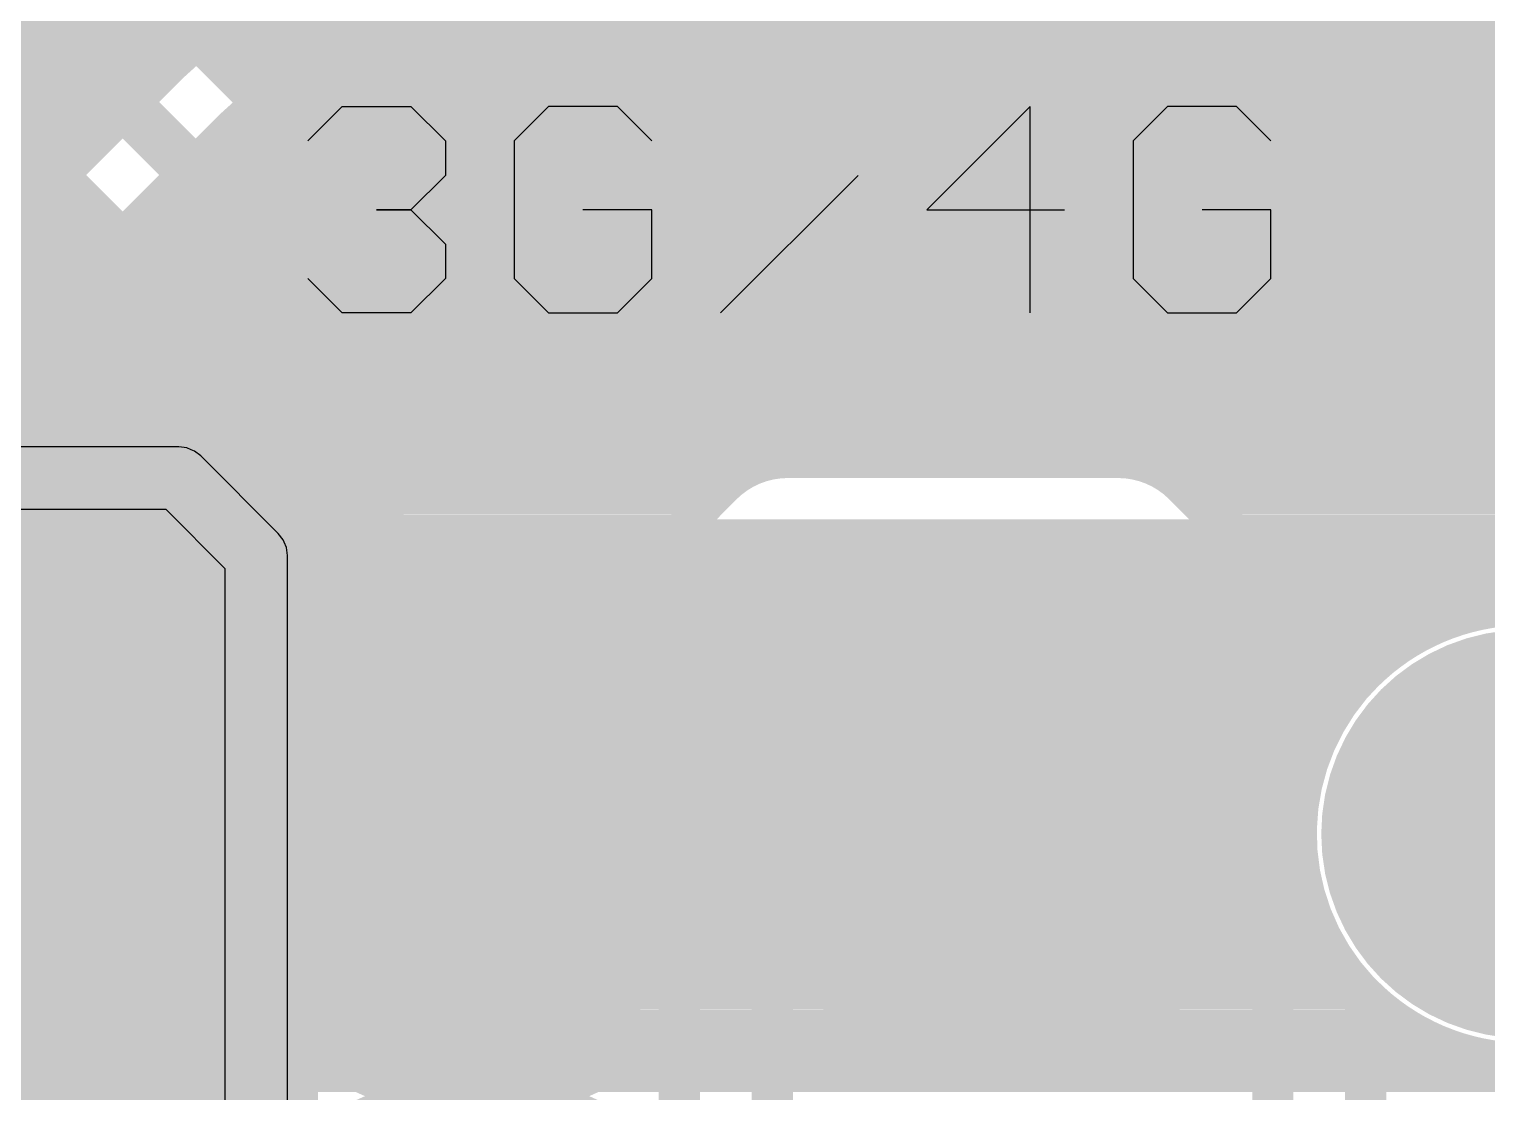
# Model space of a CAD drawing. Header units: millimetres. Extents: x 0.11 to 5.67, y 0.55 to 4.24.
# Drawn here: x 4.3573 to 4.6353, y 2.2707 to 2.4734 of the extents above; entities that cross this region are included whole.
import ezdxf

# ---------------------------------------------------------------- set-up
doc = ezdxf.new("R2010")
doc.units = ezdxf.units.MM
doc.header["$MEASUREMENT"] = 0
for name, color, linetype in [('BottomLayer', 5, 'Continuous'), ('BottomSolder', 6, 'Continuous'), ('InternalPlane1', 76, 'Continuous'), ('InternalPlane2', 16, 'Continuous'), ('MultiLayer', 9, 'Continuous'), ('PadHoleLayer', 156, 'Continuous'), ('TopLayer', 1, 'Continuous'), ('TopOverlay', 2, 'Continuous'), ('TopSolder', 216, 'Continuous')]:
    doc.layers.add(name, color=color, linetype=linetype)

# ---------------------------------------------------------------- blocks, each defined once
blk = doc.blocks.new('PBD16_44')
at = {"layer": 'BottomLayer', "const_width": 0.03}
for points in [[(0.485, 0, 1), (0.515, 0, 1)], [(0.585, 0, 1), (0.615, 0, 1)], [(0.685, 0, 1), (0.715, 0, 1)]]:
    blk.add_lwpolyline(points, format="xyb", close=True, dxfattribs=at)
at = {"layer": 'BottomSolder', "const_width": 0.03197}
for points in [[(0.48402, 0, 1), (0.51598, 0, 1)], [(0.58402, 0, 1), (0.61598, 0, 1)], [(0.68402, 0, 1), (0.71598, 0, 1)]]:
    blk.add_lwpolyline(points, format="xyb", close=True, dxfattribs=at)
at = {"layer": 'InternalPlane1', "const_width": 0.01181}
for points in [[(0.72203, 0.05676, -0.240079), (0.67797, 0.05676)], [(0.67797, 0.04324, -0.240079), (0.72203, 0.04324)], [(0.65676, -0.02203, -0.240079), (0.65676, 0.02203)], [(0.74324, 0.02203, -0.240079), (0.74324, -0.02203)], [(0.72203, -0.04324, -0.240079), (0.67797, -0.04324)]]:
    blk.add_lwpolyline(points, format="xyb", dxfattribs=at)
at = {"layer": 'InternalPlane1'}
for points, const_width in [([(0.67502, 0.04324, 1), (0.68092, 0.04324, 1)], 0.00591), ([(0.71908, 0.04324, 1), (0.72498, 0.04324, 1)], 0.00591), ([(0.4805, 0, 1), (0.5195, 0, 1)], 0.039), ([(0.5805, 0, 1), (0.6195, 0, 1)], 0.039), ([(0.65381, 0.02203, 1), (0.65971, 0.02203, 1)], 0.00591), ([(0.74029, 0.02203, 1), (0.74619, 0.02203, 1)], 0.00591), ([(0.65381, -0.02203, 1), (0.65971, -0.02203, 1)], 0.00591), ([(0.74029, -0.02203, 1), (0.74619, -0.02203, 1)], 0.00591), ([(0.67502, -0.04324, 1), (0.68092, -0.04324, 1)], 0.00591), ([(0.71908, -0.04324, 1), (0.72498, -0.04324, 1)], 0.00591)]:
    blk.add_lwpolyline(points, format="xyb", close=True, dxfattribs=dict(at, const_width=const_width))
at = {"layer": 'InternalPlane2', "const_width": 0.039}
for points in [[(0.4805, 0, 1), (0.5195, 0, 1)], [(0.5805, 0, 1), (0.6195, 0, 1)], [(0.6805, 0, 1), (0.7195, 0, 1)]]:
    blk.add_lwpolyline(points, format="xyb", close=True, dxfattribs=at)
at = {"layer": 'MultiLayer', "const_width": 0.03}
for points in [[(0.485, 0, 1), (0.515, 0, 1)], [(0.585, 0, 1), (0.615, 0, 1)], [(0.685, 0, 1), (0.715, 0, 1)]]:
    blk.add_lwpolyline(points, format="xyb", close=True, dxfattribs=at)
at = {"layer": 'PadHoleLayer', "const_width": 0.019}
for points in [[(0.4905, 0, 1), (0.5095, 0, 1)], [(0.5905, 0, 1), (0.6095, 0, 1)], [(0.6905, 0, 1), (0.7095, 0, 1)]]:
    blk.add_lwpolyline(points, format="xyb", close=True, dxfattribs=at)
at = {"layer": 'TopLayer', "const_width": 0.03}
for points in [[(0.485, 0, 1), (0.515, 0, 1)], [(0.585, 0, 1), (0.615, 0, 1)], [(0.685, 0, 1), (0.715, 0, 1)]]:
    blk.add_lwpolyline(points, format="xyb", close=True, dxfattribs=at)
at = {"layer": 'TopOverlay', "const_width": 0.01}
for points in [[(0.775, 0.175), (0.775, -0.075)], [(0.775, -0.075), (-0.085, -0.075)]]:
    blk.add_lwpolyline(points, dxfattribs=at)
at = {"layer": 'TopOverlay', "const_width": 0.005}
blk.add_lwpolyline([(0.7725, -0.075, 1), (0.7775, -0.075, 1)], format="xyb", close=True, dxfattribs=at)
blk.add_lwpolyline([(0.7725, -0.075, 1), (0.7775, -0.075, 1)], format="xyb", close=True, dxfattribs=at)
at = {"layer": 'TopSolder', "const_width": 0.03197}
for points in [[(0.48402, 0, 1), (0.51598, 0, 1)], [(0.58402, 0, 1), (0.61598, 0, 1)], [(0.68402, 0, 1), (0.71598, 0, 1)]]:
    blk.add_lwpolyline(points, format="xyb", close=True, dxfattribs=at)

msp = doc.modelspace()

# ---------------------------------------------------------------- linework, layer by layer
at = {"layer": 'BottomLayer', "const_width": 0.00787}
for points in [[(4.38362, 2.46666, -0.199304), (4.42126, 2.48228)], [(4.38368, 2.46672, -0.198912), (4.42126, 2.48228)], [(4.65803, 2.27887, -3.194713), (4.6865, 2.31988)], [(4.42508, 2.35779, -0.548299), (4.48453, 2.31988)], [(4.48453, 2.31988, -0.733268), (4.40846, 2.2959)]]:
    msp.add_lwpolyline(points, format="xyb", dxfattribs=at)
at = {"layer": 'BottomLayer'}
for points, const_width in [([(3.90014, 2.47145), (4.3891, 2.47145)], 0.00787), ([(4.31779, 2.40083), (4.38362, 2.46666)], 0.00787), ([(3.90716, 2.46358), (4.38054, 2.46358)], 0.00787), ([(4.35532, 2.36319), (4.42126, 2.42913)], 0.07874), ([(4.42126, 2.42913), (4.73622, 2.42913)], 0.07874), ([(3.91158, 2.4557), (4.37266, 2.4557)], 0.00787), ([(3.91418, 2.44783), (4.36479, 2.44783)], 0.00787), ([(3.91529, 2.43995), (4.35692, 2.43995)], 0.00787), ([(4.35532, 2.19193), (4.35532, 2.36319)], 0.07874), ([(4.42508, 2.35779), (4.44328, 2.37598)], 0.00787), ([(4.44328, 2.37598), (4.69016, 2.37598)], 0.00787), ([(4.43638, 2.36909), (4.69016, 2.36909)], 0.00787), ([(4.44272, 2.31988), (4.44272, 2.35776)], 0.01969), ([(4.4285, 2.36121), (4.43641, 2.36121)], 0.00787), ([(4.44903, 2.36121), (4.52828, 2.36121)], 0.00787), ([(4.55715, 2.36121), (4.62828, 2.36121)], 0.00787), ([(4.46779, 2.35334), (4.51448, 2.35334)], 0.00787), ([(4.57095, 2.35334), (4.61448, 2.35334)], 0.00787), ([(4.47579, 2.34547), (4.50719, 2.34547)], 0.00787), ([(4.57824, 2.34547), (4.60719, 2.34547)], 0.00787), ([(4.48059, 2.33759), (4.50268, 2.33759)], 0.00787), ([(4.58275, 2.33759), (4.60268, 2.33759)], 0.00787), ([(4.48335, 2.32972), (4.50006, 2.32972)], 0.00787), ([(4.58538, 2.32972), (4.60006, 2.32972)], 0.00787), ([(4.44272, 2.31988), (4.48059, 2.31988)], 0.01969), ([(4.44272, 2.28201), (4.44272, 2.31988)], 0.01969), ([(4.48448, 2.32184), (4.49898, 2.32184)], 0.00787), ([(4.58645, 2.32184), (4.59898, 2.32184)], 0.00787), ([(4.48411, 2.31397), (4.49934, 2.31397)], 0.00787), ([(4.5861, 2.31397), (4.59934, 2.31397)], 0.00787), ([(4.48219, 2.3061), (4.50116, 2.3061)], 0.00787), ([(4.58427, 2.3061), (4.60116, 2.3061)], 0.00787), ([(4.47848, 2.29822), (4.50467, 2.29822)], 0.00787), ([(4.58076, 2.29822), (4.60467, 2.29822)], 0.00787), ([(4.40846, 2.24386), (4.40846, 2.2959)], 0.00787), ([(4.40846, 2.29035), (4.41312, 2.29035)], 0.00787), ([(4.47231, 2.29035), (4.5104, 2.29035)], 0.00787), ([(4.57503, 2.29035), (4.6104, 2.29035)], 0.00787), ([(4.40846, 2.28247), (4.42404, 2.28247)], 0.00787), ([(4.46139, 2.28247), (4.51997, 2.28247)], 0.00787), ([(4.56546, 2.28247), (4.61997, 2.28247)], 0.00787), ([(4.40846, 2.2746), (4.6623, 2.2746)], 0.00787)]:
    msp.add_lwpolyline(points, dxfattribs=dict(at, const_width=const_width))
for points, const_width in [([(4.38713, 2.47145, 1), (4.39107, 2.47145, 1)], 0.00394), ([(4.38165, 2.46666, 1), (4.38559, 2.46666, 1)], 0.00394), ([(4.38165, 2.46666, 1), (4.38559, 2.46666, 1)], 0.00394), ([(4.38171, 2.46672, 1), (4.38565, 2.46672, 1)], 0.00394), ([(4.37857, 2.46358, 1), (4.38251, 2.46358, 1)], 0.00394), ([(4.40157, 2.42913, 1), (4.44094, 2.42913, 1)], 0.03937), ([(4.40157, 2.42913, 1), (4.44094, 2.42913, 1)], 0.03937), ([(4.37069, 2.4557, 1), (4.37463, 2.4557, 1)], 0.00394), ([(4.36282, 2.44783, 1), (4.36676, 2.44783, 1)], 0.00394), ([(4.35495, 2.43995, 1), (4.35888, 2.43995, 1)], 0.00394), ([(4.33563, 2.36319, 1), (4.375, 2.36319, 1)], 0.03937), ([(4.33563, 2.36319, 1), (4.375, 2.36319, 1)], 0.03937), ([(4.44131, 2.37598, 1), (4.44524, 2.37598, 1)], 0.00394), ([(4.44131, 2.37598, 1), (4.44524, 2.37598, 1)], 0.00394), ([(4.43441, 2.36909, 1), (4.43835, 2.36909, 1)], 0.00394), ([(4.4378, 2.35776, 1), (4.44764, 2.35776, 1)], 0.00984), ([(4.5865, 2.31988, 1), (4.49894, 2.31988, 1)], 0.00787), ([(4.42654, 2.36121, 1), (4.43047, 2.36121, 1)], 0.00394), ([(4.43444, 2.36121, 1), (4.43838, 2.36121, 1)], 0.00394), ([(4.44706, 2.36121, 1), (4.45099, 2.36121, 1)], 0.00394), ([(4.52632, 2.36121, 1), (4.53025, 2.36121, 1)], 0.00394), ([(4.55518, 2.36121, 1), (4.55912, 2.36121, 1)], 0.00394), ([(4.62632, 2.36121, 1), (4.63025, 2.36121, 1)], 0.00394), ([(4.42312, 2.35779, 1), (4.42705, 2.35779, 1)], 0.00394), ([(4.42312, 2.35779, 1), (4.42705, 2.35779, 1)], 0.00394), ([(4.46582, 2.35334, 1), (4.46976, 2.35334, 1)], 0.00394), ([(4.51251, 2.35334, 1), (4.51645, 2.35334, 1)], 0.00394), ([(4.56898, 2.35334, 1), (4.57292, 2.35334, 1)], 0.00394), ([(4.61251, 2.35334, 1), (4.61645, 2.35334, 1)], 0.00394), ([(4.47382, 2.34547, 1), (4.47775, 2.34547, 1)], 0.00394), ([(4.50522, 2.34547, 1), (4.50916, 2.34547, 1)], 0.00394), ([(4.57627, 2.34547, 1), (4.58021, 2.34547, 1)], 0.00394), ([(4.60522, 2.34547, 1), (4.60916, 2.34547, 1)], 0.00394), ([(4.47862, 2.33759, 1), (4.48256, 2.33759, 1)], 0.00394), ([(4.50071, 2.33759, 1), (4.50465, 2.33759, 1)], 0.00394), ([(4.58079, 2.33759, 1), (4.58472, 2.33759, 1)], 0.00394), ([(4.60071, 2.33759, 1), (4.60465, 2.33759, 1)], 0.00394), ([(4.48139, 2.32972, 1), (4.48532, 2.32972, 1)], 0.00394), ([(4.49809, 2.32972, 1), (4.50202, 2.32972, 1)], 0.00394), ([(4.58341, 2.32972, 1), (4.58735, 2.32972, 1)], 0.00394), ([(4.59809, 2.32972, 1), (4.60202, 2.32972, 1)], 0.00394), ([(4.4378, 2.31988, 1), (4.44764, 2.31988, 1)], 0.00984), ([(4.4378, 2.31988, 1), (4.44764, 2.31988, 1)], 0.00984), ([(4.4378, 2.31988, 1), (4.44764, 2.31988, 1)], 0.00984), ([(4.47567, 2.31988, 1), (4.48551, 2.31988, 1)], 0.00984), ([(4.48251, 2.32184, 1), (4.48645, 2.32184, 1)], 0.00394), ([(4.49701, 2.32184, 1), (4.50095, 2.32184, 1)], 0.00394), ([(4.58448, 2.32184, 1), (4.58842, 2.32184, 1)], 0.00394), ([(4.59701, 2.32184, 1), (4.60095, 2.32184, 1)], 0.00394), ([(4.48256, 2.31988, 1), (4.4865, 2.31988, 1)], 0.00394), ([(4.48256, 2.31988, 1), (4.4865, 2.31988, 1)], 0.00394), ([(4.49697, 2.31988, 1), (4.50091, 2.31988, 1)], 0.00394), ([(4.58453, 2.31988, 1), (4.58846, 2.31988, 1)], 0.00394), ([(4.48214, 2.31397, 1), (4.48608, 2.31397, 1)], 0.00394), ([(4.49737, 2.31397, 1), (4.50131, 2.31397, 1)], 0.00394), ([(4.58413, 2.31397, 1), (4.58806, 2.31397, 1)], 0.00394), ([(4.59737, 2.31397, 1), (4.60131, 2.31397, 1)], 0.00394), ([(4.48022, 2.3061, 1), (4.48416, 2.3061, 1)], 0.00394), ([(4.4992, 2.3061, 1), (4.50313, 2.3061, 1)], 0.00394), ([(4.5823, 2.3061, 1), (4.58624, 2.3061, 1)], 0.00394), ([(4.5992, 2.3061, 1), (4.60313, 2.3061, 1)], 0.00394), ([(4.47651, 2.29822, 1), (4.48045, 2.29822, 1)], 0.00394), ([(4.5027, 2.29822, 1), (4.50664, 2.29822, 1)], 0.00394), ([(4.57879, 2.29822, 1), (4.58273, 2.29822, 1)], 0.00394), ([(4.6027, 2.29822, 1), (4.60664, 2.29822, 1)], 0.00394), ([(4.4065, 2.2959, 1), (4.41043, 2.2959, 1)], 0.00394), ([(4.4065, 2.2959, 1), (4.41043, 2.2959, 1)], 0.00394), ([(4.4065, 2.29035, 1), (4.41043, 2.29035, 1)], 0.00394), ([(4.41115, 2.29035, 1), (4.41509, 2.29035, 1)], 0.00394), ([(4.47034, 2.29035, 1), (4.47428, 2.29035, 1)], 0.00394), ([(4.50843, 2.29035, 1), (4.51237, 2.29035, 1)], 0.00394), ([(4.57307, 2.29035, 1), (4.577, 2.29035, 1)], 0.00394), ([(4.60843, 2.29035, 1), (4.61237, 2.29035, 1)], 0.00394), ([(4.4378, 2.28201, 1), (4.44764, 2.28201, 1)], 0.00984), ([(4.4065, 2.28247, 1), (4.41043, 2.28247, 1)], 0.00394), ([(4.42207, 2.28247, 1), (4.42601, 2.28247, 1)], 0.00394), ([(4.45942, 2.28247, 1), (4.46336, 2.28247, 1)], 0.00394), ([(4.518, 2.28247, 1), (4.52194, 2.28247, 1)], 0.00394), ([(4.56349, 2.28247, 1), (4.56743, 2.28247, 1)], 0.00394), ([(4.618, 2.28247, 1), (4.62194, 2.28247, 1)], 0.00394), ([(4.4065, 2.2746, 1), (4.41043, 2.2746, 1)], 0.00394)]:
    msp.add_lwpolyline(points, format="xyb", close=True, dxfattribs=dict(at, const_width=const_width))
at = {"layer": 'InternalPlane2'}
for p, q in [((4.38583, 2.39375), (4.22589, 2.39375)), ((4.38737, 2.39355), (4.38583, 2.39375)), ((4.38821, 2.3932), (4.38737, 2.39355)), ((4.38881, 2.39295), (4.38821, 2.3932)), ((4.39004, 2.39201), (4.38881, 2.39295)), ((4.4048, 2.37724), (4.39004, 2.39201)), ((4.22343, 2.38184), (4.38336, 2.38184)), ((4.38336, 2.38184), (4.39463, 2.37056)), ((4.40575, 2.37601), (4.4048, 2.37724)), ((4.40592, 2.37559), (4.40575, 2.37601)), ((4.40634, 2.37457), (4.40592, 2.37559)), ((4.40655, 2.37303), (4.40634, 2.37457)), ((4.40655, 2.19783), (4.40655, 2.37303)), ((4.39463, 2.37056), (4.39463, 2.19783))]:
    msp.add_line(p, q, dxfattribs=at)
at = {"layer": 'InternalPlane2', "const_width": 0.01181}
for points in [[(4.22343, 2.3878), (4.38583, 2.3878)], [(4.38583, 2.3878), (4.40059, 2.37303)], [(4.40059, 2.19783), (4.40059, 2.37303)]]:
    msp.add_lwpolyline(points, dxfattribs=at)
at = {"layer": 'InternalPlane2', "const_width": 0.00591}
for points in [[(4.38287, 2.3878, 1), (4.38878, 2.3878, 1)], [(4.38287, 2.3878, 1), (4.38878, 2.3878, 1)], [(4.39764, 2.37303, 1), (4.40354, 2.37303, 1)], [(4.39764, 2.37303, 1), (4.40354, 2.37303, 1)]]:
    msp.add_lwpolyline(points, format="xyb", close=True, dxfattribs=at)
at = {"layer": 'TopLayer'}
for points, const_width in [([(4.21303, 2.64807), (4.4044, 2.45669)], 0.00787), ([(4.1998, 2.63484), (4.39665, 2.43799)], 0.00984), ([(4.19206, 2.61614), (4.38343, 2.42477)], 0.00787), ([(4.38964, 2.47145), (5.10248, 2.47145)], 0.00787), ([(4.39752, 2.46358), (5.09461, 2.46358)], 0.00787), ([(4.4044, 2.45669), (5.08773, 2.45669)], 0.00787), ([(4.26981, 2.44783), (4.36037, 2.44783)], 0.00787), ([(4.27165, 2.43995), (4.36824, 2.43995)], 0.00787), ([(4.39665, 2.43799), (5.09547, 2.43799)], 0.00984), ([(4.27165, 2.43208), (4.37612, 2.43208)], 0.00787), ([(4.27165, 2.42421), (4.38402, 2.42421)], 0.00787), ([(4.39665, 2.41929), (5.09547, 2.41929)], 0.00787), ([(4.27165, 2.41633), (5.34366, 2.41633)], 0.00787), ([(4.31693, 2.40846), (5.40945, 2.40846)], 0.00787), ([(4.31693, 2.40058), (5.40945, 2.40058)], 0.00787), ([(4.31693, 2.39271), (5.40945, 2.39271)], 0.00787), ([(4.50197, 2.39173), (4.56496, 2.39173)], 0.00787), ([(4.31693, 2.38484), (4.48773, 2.38484)], 0.00787), ([(4.48649, 2.38359), (4.48944, 2.38654)], 0.00787), ([(4.57749, 2.38654), (4.60702, 2.35702)], 0.00787), ([(4.5792, 2.38484), (5.0025, 2.38484)], 0.00787), ([(4.31693, 2.37696), (4.48231, 2.37696)], 0.00787), ([(4.58707, 2.37696), (4.99462, 2.37696)], 0.00787), ([(4.49902, 2.37106), (4.50197, 2.37402)], 0.00787), ([(4.50197, 2.37402), (4.56496, 2.37402)], 0.00787), ([(4.56496, 2.37402), (4.59449, 2.34449)], 0.00787), ([(4.4813, 2.33599), (4.4813, 2.37106)], 0.00787), ([(4.49902, 2.12303), (4.49902, 2.37106)], 0.00787), ([(4.33707, 2.36909), (4.4813, 2.36909)], 0.00787), ([(4.49902, 2.36909), (4.56989, 2.36909)], 0.00787), ([(4.59494, 2.36909), (4.98675, 2.36909)], 0.00787), ([(4.44272, 2.31988), (4.44272, 2.35776)], 0.01969), ([(4.54272, 2.31988), (4.54272, 2.35776)], 0.01969), ([(4.34474, 2.36121), (4.43641, 2.36121)], 0.00787), ([(4.44903, 2.36121), (4.4813, 2.36121)], 0.00787), ([(4.49902, 2.36121), (4.53641, 2.36121)], 0.00787), ([(4.54903, 2.36121), (4.57776, 2.36121)], 0.00787), ([(4.60282, 2.36121), (4.62828, 2.36121)], 0.00787), ([(4.34818, 2.35334), (4.41764, 2.35334)], 0.00787), ([(4.46779, 2.35334), (4.4813, 2.35334)], 0.00787), ([(4.49902, 2.35334), (4.51764, 2.35334)], 0.00787), ([(4.56779, 2.35334), (4.58564, 2.35334)], 0.00787), ([(4.60983, 2.35334), (4.61448, 2.35334)], 0.00787), ([(4.34843, 2.34547), (4.40965, 2.34547)], 0.00787), ([(4.47579, 2.34547), (4.4813, 2.34547)], 0.00787), ([(4.49902, 2.34547), (4.50965, 2.34547)], 0.00787), ([(4.57579, 2.34547), (4.59351, 2.34547)], 0.00787), ([(4.59449, 2.19783), (4.59449, 2.34449)], 0.00787), ([(4.34843, 2.33759), (4.40484, 2.33759)], 0.00787), ([(4.49902, 2.33759), (4.50484, 2.33759)], 0.00787), ([(4.58059, 2.33759), (4.59449, 2.33759)], 0.00787), ([(4.34843, 2.32972), (4.40208, 2.32972)], 0.00787), ([(4.49902, 2.32972), (4.50208, 2.32972)], 0.00787), ([(4.58335, 2.32972), (4.59449, 2.32972)], 0.00787), ([(4.40484, 2.31988), (4.44272, 2.31988)], 0.01969), ([(4.44272, 2.28201), (4.44272, 2.31988)], 0.01969), ([(4.50484, 2.31988), (4.54272, 2.31988)], 0.01969), ([(4.54272, 2.31988), (4.58059, 2.31988)], 0.01969), ([(4.54272, 2.28201), (4.54272, 2.31988)], 0.01969), ([(4.34843, 2.32184), (4.40095, 2.32184)], 0.00787), ([(4.58448, 2.32184), (4.59449, 2.32184)], 0.00787), ([(4.34843, 2.31397), (4.40133, 2.31397)], 0.00787), ([(4.58411, 2.31397), (4.59449, 2.31397)], 0.00787), ([(4.34741, 2.3061), (4.40324, 2.3061)], 0.00787), ([(4.4813, 2.23599), (4.4813, 2.30377)], 0.00787), ([(4.49902, 2.3061), (4.50324, 2.3061)], 0.00787), ([(4.58219, 2.3061), (4.59449, 2.3061)], 0.00787), ([(4.34198, 2.29822), (4.40695, 2.29822)], 0.00787), ([(4.49902, 2.29822), (4.50695, 2.29822)], 0.00787), ([(4.57848, 2.29822), (4.59449, 2.29822)], 0.00787), ([(4.3341, 2.29035), (4.41312, 2.29035)], 0.00787), ([(4.47231, 2.29035), (4.4813, 2.29035)], 0.00787), ([(4.49902, 2.29035), (4.51312, 2.29035)], 0.00787), ([(4.57231, 2.29035), (4.59449, 2.29035)], 0.00787), ([(4.6122, 2.25128), (4.6122, 2.28849)], 0.00787), ([(4.32623, 2.28247), (4.42404, 2.28247)], 0.00787), ([(4.46139, 2.28247), (4.4813, 2.28247)], 0.00787), ([(4.49902, 2.28247), (4.52404, 2.28247)], 0.00787), ([(4.56139, 2.28247), (4.59449, 2.28247)], 0.00787), ([(4.6122, 2.28247), (4.61997, 2.28247)], 0.00787), ([(4.31716, 2.2746), (4.4813, 2.2746)], 0.00787), ([(4.49902, 2.2746), (4.59449, 2.2746)], 0.00787), ([(4.6122, 2.2746), (4.97441, 2.2746)], 0.00787)]:
    msp.add_lwpolyline(points, dxfattribs=dict(at, const_width=const_width))
at = {"layer": 'TopLayer', "const_width": 0.00787}
for points in [[(4.64468, 2.47441, -0.301592), (4.62745, 2.48584)], [(4.39665, 2.41929, -0.198912), (4.38343, 2.42477)], [(4.39665, 2.41929, -0.198912), (4.38343, 2.42477)], [(4.48944, 2.38654, -0.198912), (4.50197, 2.39173)], [(4.48944, 2.38654, -0.198912), (4.50197, 2.39173)], [(4.56496, 2.39173, -0.198912), (4.57749, 2.38654)], [(4.56496, 2.39173, -0.198912), (4.57749, 2.38654)], [(4.4813, 2.37106, -0.198912), (4.48649, 2.38359)], [(4.4813, 2.37106, -0.198912), (4.48649, 2.38359)], [(4.61123, 2.3503, -0.674488), (4.6865, 2.31988)], [(4.4813, 2.30377, -4.99027), (4.4813, 2.33599)], [(4.60702, 2.35702, -0.11334), (4.61123, 2.3503)], [(4.60702, 2.35702, -0.11334), (4.61123, 2.3503)], [(4.6865, 2.31988, -0.66303), (4.6122, 2.28849)]]:
    msp.add_lwpolyline(points, format="xyb", dxfattribs=at)
at = {"layer": 'TopLayer'}
for points, const_width in [([(4.38767, 2.47145, 1), (4.39161, 2.47145, 1)], 0.00394), ([(4.39555, 2.46358, 1), (4.39948, 2.46358, 1)], 0.00394), ([(4.40243, 2.45669, 1), (4.40637, 2.45669, 1)], 0.00394), ([(4.40243, 2.45669, 1), (4.40637, 2.45669, 1)], 0.00394), ([(4.3584, 2.44783, 1), (4.36234, 2.44783, 1)], 0.00394), ([(4.36628, 2.43995, 1), (4.37021, 2.43995, 1)], 0.00394), ([(4.39419, 2.43799, 1), (4.39911, 2.43799, 1)], 0.00492), ([(4.39419, 2.43799, 1), (4.39911, 2.43799, 1)], 0.00492), ([(4.37415, 2.43208, 1), (4.37809, 2.43208, 1)], 0.00394), ([(4.38146, 2.42477, 1), (4.3854, 2.42477, 1)], 0.00394), ([(4.38146, 2.42477, 1), (4.3854, 2.42477, 1)], 0.00394), ([(4.38146, 2.42477, 1), (4.3854, 2.42477, 1)], 0.00394), ([(4.38205, 2.42421, 1), (4.38599, 2.42421, 1)], 0.00394), ([(4.39469, 2.41929, 1), (4.39862, 2.41929, 1)], 0.00394), ([(4.39469, 2.41929, 1), (4.39862, 2.41929, 1)], 0.00394), ([(4.39469, 2.41929, 1), (4.39862, 2.41929, 1)], 0.00394), ([(4.5, 2.39173, 1), (4.50394, 2.39173, 1)], 0.00394), ([(4.5, 2.39173, 1), (4.50394, 2.39173, 1)], 0.00394), ([(4.5, 2.39173, 1), (4.50394, 2.39173, 1)], 0.00394), ([(4.56299, 2.39173, 1), (4.56693, 2.39173, 1)], 0.00394), ([(4.56299, 2.39173, 1), (4.56693, 2.39173, 1)], 0.00394), ([(4.56299, 2.39173, 1), (4.56693, 2.39173, 1)], 0.00394), ([(4.48577, 2.38484, 1), (4.4897, 2.38484, 1)], 0.00394), ([(4.48747, 2.38654, 1), (4.49141, 2.38654, 1)], 0.00394), ([(4.48747, 2.38654, 1), (4.49141, 2.38654, 1)], 0.00394), ([(4.48747, 2.38654, 1), (4.49141, 2.38654, 1)], 0.00394), ([(4.57552, 2.38654, 1), (4.57946, 2.38654, 1)], 0.00394), ([(4.57552, 2.38654, 1), (4.57946, 2.38654, 1)], 0.00394), ([(4.57552, 2.38654, 1), (4.57946, 2.38654, 1)], 0.00394), ([(4.57723, 2.38484, 1), (4.58116, 2.38484, 1)], 0.00394), ([(4.48452, 2.38359, 1), (4.48846, 2.38359, 1)], 0.00394), ([(4.48452, 2.38359, 1), (4.48846, 2.38359, 1)], 0.00394), ([(4.48452, 2.38359, 1), (4.48846, 2.38359, 1)], 0.00394), ([(4.48034, 2.37696, 1), (4.48428, 2.37696, 1)], 0.00394), ([(4.5851, 2.37696, 1), (4.58904, 2.37696, 1)], 0.00394), ([(4.5, 2.37402, 1), (4.50394, 2.37402, 1)], 0.00394), ([(4.5, 2.37402, 1), (4.50394, 2.37402, 1)], 0.00394), ([(4.56299, 2.37402, 1), (4.56693, 2.37402, 1)], 0.00394), ([(4.56299, 2.37402, 1), (4.56693, 2.37402, 1)], 0.00394), ([(4.47933, 2.37106, 1), (4.48327, 2.37106, 1)], 0.00394), ([(4.47933, 2.37106, 1), (4.48327, 2.37106, 1)], 0.00394), ([(4.47933, 2.37106, 1), (4.48327, 2.37106, 1)], 0.00394), ([(4.49705, 2.37106, 1), (4.50098, 2.37106, 1)], 0.00394), ([(4.49705, 2.37106, 1), (4.50098, 2.37106, 1)], 0.00394), ([(4.47933, 2.36909, 1), (4.48327, 2.36909, 1)], 0.00394), ([(4.49705, 2.36909, 1), (4.50098, 2.36909, 1)], 0.00394), ([(4.56792, 2.36909, 1), (4.57186, 2.36909, 1)], 0.00394), ([(4.59297, 2.36909, 1), (4.59691, 2.36909, 1)], 0.00394), ([(4.4378, 2.35776, 1), (4.44764, 2.35776, 1)], 0.00984), ([(4.5378, 2.35776, 1), (4.54764, 2.35776, 1)], 0.00984), ([(4.43444, 2.36121, 1), (4.43838, 2.36121, 1)], 0.00394), ([(4.44706, 2.36121, 1), (4.45099, 2.36121, 1)], 0.00394), ([(4.47933, 2.36121, 1), (4.48327, 2.36121, 1)], 0.00394), ([(4.49705, 2.36121, 1), (4.50098, 2.36121, 1)], 0.00394), ([(4.58453, 2.31988, 1), (4.50091, 2.31988, 1)], 0.00787), ([(4.53444, 2.36121, 1), (4.53838, 2.36121, 1)], 0.00394), ([(4.54706, 2.36121, 1), (4.55099, 2.36121, 1)], 0.00394), ([(4.57579, 2.36121, 1), (4.57973, 2.36121, 1)], 0.00394), ([(4.60085, 2.36121, 1), (4.60479, 2.36121, 1)], 0.00394), ([(4.62632, 2.36121, 1), (4.63025, 2.36121, 1)], 0.00394), ([(4.60505, 2.35702, 1), (4.60898, 2.35702, 1)], 0.00394), ([(4.60505, 2.35702, 1), (4.60898, 2.35702, 1)], 0.00394), ([(4.60505, 2.35702, 1), (4.60898, 2.35702, 1)], 0.00394), ([(4.41567, 2.35334, 1), (4.41961, 2.35334, 1)], 0.00394), ([(4.46582, 2.35334, 1), (4.46976, 2.35334, 1)], 0.00394), ([(4.47933, 2.35334, 1), (4.48327, 2.35334, 1)], 0.00394), ([(4.49705, 2.35334, 1), (4.50098, 2.35334, 1)], 0.00394), ([(4.51567, 2.35334, 1), (4.51961, 2.35334, 1)], 0.00394), ([(4.56582, 2.35334, 1), (4.56976, 2.35334, 1)], 0.00394), ([(4.58367, 2.35334, 1), (4.5876, 2.35334, 1)], 0.00394), ([(4.60787, 2.35334, 1), (4.6118, 2.35334, 1)], 0.00394), ([(4.61251, 2.35334, 1), (4.61645, 2.35334, 1)], 0.00394), ([(4.60926, 2.3503, 1), (4.61319, 2.3503, 1)], 0.00394), ([(4.60926, 2.3503, 1), (4.61319, 2.3503, 1)], 0.00394), ([(4.60926, 2.3503, 1), (4.61319, 2.3503, 1)], 0.00394), ([(4.40768, 2.34547, 1), (4.41162, 2.34547, 1)], 0.00394), ([(4.47382, 2.34547, 1), (4.47775, 2.34547, 1)], 0.00394), ([(4.47933, 2.34547, 1), (4.48327, 2.34547, 1)], 0.00394), ([(4.49705, 2.34547, 1), (4.50098, 2.34547, 1)], 0.00394), ([(4.50768, 2.34547, 1), (4.51162, 2.34547, 1)], 0.00394), ([(4.57382, 2.34547, 1), (4.57775, 2.34547, 1)], 0.00394), ([(4.59154, 2.34547, 1), (4.59548, 2.34547, 1)], 0.00394), ([(4.59252, 2.34449, 1), (4.59646, 2.34449, 1)], 0.00394), ([(4.59252, 2.34449, 1), (4.59646, 2.34449, 1)], 0.00394), ([(4.40287, 2.33759, 1), (4.40681, 2.33759, 1)], 0.00394), ([(4.49705, 2.33759, 1), (4.50098, 2.33759, 1)], 0.00394), ([(4.50287, 2.33759, 1), (4.50681, 2.33759, 1)], 0.00394), ([(4.57862, 2.33759, 1), (4.58256, 2.33759, 1)], 0.00394), ([(4.59252, 2.33759, 1), (4.59646, 2.33759, 1)], 0.00394), ([(4.47933, 2.33599, 1), (4.48327, 2.33599, 1)], 0.00394), ([(4.47933, 2.33599, 1), (4.48327, 2.33599, 1)], 0.00394), ([(4.40011, 2.32972, 1), (4.40405, 2.32972, 1)], 0.00394), ([(4.49705, 2.32972, 1), (4.50098, 2.32972, 1)], 0.00394), ([(4.50011, 2.32972, 1), (4.50405, 2.32972, 1)], 0.00394), ([(4.58139, 2.32972, 1), (4.58532, 2.32972, 1)], 0.00394), ([(4.59252, 2.32972, 1), (4.59646, 2.32972, 1)], 0.00394), ([(4.39992, 2.31988, 1), (4.40976, 2.31988, 1)], 0.00984), ([(4.4378, 2.31988, 1), (4.44764, 2.31988, 1)], 0.00984), ([(4.4378, 2.31988, 1), (4.44764, 2.31988, 1)], 0.00984), ([(4.4378, 2.31988, 1), (4.44764, 2.31988, 1)], 0.00984), ([(4.49992, 2.31988, 1), (4.50976, 2.31988, 1)], 0.00984), ([(4.5378, 2.31988, 1), (4.54764, 2.31988, 1)], 0.00984), ([(4.5378, 2.31988, 1), (4.54764, 2.31988, 1)], 0.00984), ([(4.5378, 2.31988, 1), (4.54764, 2.31988, 1)], 0.00984), ([(4.5378, 2.31988, 1), (4.54764, 2.31988, 1)], 0.00984), ([(4.57567, 2.31988, 1), (4.58551, 2.31988, 1)], 0.00984), ([(4.39898, 2.32184, 1), (4.40292, 2.32184, 1)], 0.00394), ([(4.58251, 2.32184, 1), (4.58645, 2.32184, 1)], 0.00394), ([(4.59252, 2.32184, 1), (4.59646, 2.32184, 1)], 0.00394), ([(4.49894, 2.31988, 1), (4.50287, 2.31988, 1)], 0.00394), ([(4.58256, 2.31988, 1), (4.5865, 2.31988, 1)], 0.00394), ([(4.39936, 2.31397, 1), (4.40329, 2.31397, 1)], 0.00394), ([(4.58214, 2.31397, 1), (4.58608, 2.31397, 1)], 0.00394), ([(4.59252, 2.31397, 1), (4.59646, 2.31397, 1)], 0.00394), ([(4.40128, 2.3061, 1), (4.40521, 2.3061, 1)], 0.00394), ([(4.47933, 2.30377, 1), (4.48327, 2.30377, 1)], 0.00394), ([(4.47933, 2.30377, 1), (4.48327, 2.30377, 1)], 0.00394), ([(4.49705, 2.3061, 1), (4.50098, 2.3061, 1)], 0.00394), ([(4.50128, 2.3061, 1), (4.50521, 2.3061, 1)], 0.00394), ([(4.58022, 2.3061, 1), (4.58416, 2.3061, 1)], 0.00394), ([(4.59252, 2.3061, 1), (4.59646, 2.3061, 1)], 0.00394), ([(4.40498, 2.29822, 1), (4.40892, 2.29822, 1)], 0.00394), ([(4.49705, 2.29822, 1), (4.50098, 2.29822, 1)], 0.00394), ([(4.50498, 2.29822, 1), (4.50892, 2.29822, 1)], 0.00394), ([(4.57651, 2.29822, 1), (4.58045, 2.29822, 1)], 0.00394), ([(4.59252, 2.29822, 1), (4.59646, 2.29822, 1)], 0.00394), ([(4.41115, 2.29035, 1), (4.41509, 2.29035, 1)], 0.00394), ([(4.47034, 2.29035, 1), (4.47428, 2.29035, 1)], 0.00394), ([(4.47933, 2.29035, 1), (4.48327, 2.29035, 1)], 0.00394), ([(4.49705, 2.29035, 1), (4.50098, 2.29035, 1)], 0.00394), ([(4.51115, 2.29035, 1), (4.51509, 2.29035, 1)], 0.00394), ([(4.57034, 2.29035, 1), (4.57428, 2.29035, 1)], 0.00394), ([(4.59252, 2.29035, 1), (4.59646, 2.29035, 1)], 0.00394), ([(4.4378, 2.28201, 1), (4.44764, 2.28201, 1)], 0.00984), ([(4.5378, 2.28201, 1), (4.54764, 2.28201, 1)], 0.00984), ([(4.61024, 2.28849, 1), (4.61417, 2.28849, 1)], 0.00394), ([(4.61024, 2.28849, 1), (4.61417, 2.28849, 1)], 0.00394), ([(4.42207, 2.28247, 1), (4.42601, 2.28247, 1)], 0.00394), ([(4.45942, 2.28247, 1), (4.46336, 2.28247, 1)], 0.00394), ([(4.47933, 2.28247, 1), (4.48327, 2.28247, 1)], 0.00394), ([(4.49705, 2.28247, 1), (4.50098, 2.28247, 1)], 0.00394), ([(4.52207, 2.28247, 1), (4.52601, 2.28247, 1)], 0.00394), ([(4.55942, 2.28247, 1), (4.56336, 2.28247, 1)], 0.00394), ([(4.59252, 2.28247, 1), (4.59646, 2.28247, 1)], 0.00394), ([(4.61024, 2.28247, 1), (4.61417, 2.28247, 1)], 0.00394), ([(4.618, 2.28247, 1), (4.62194, 2.28247, 1)], 0.00394), ([(4.47933, 2.2746, 1), (4.48327, 2.2746, 1)], 0.00394), ([(4.49705, 2.2746, 1), (4.50098, 2.2746, 1)], 0.00394), ([(4.59252, 2.2746, 1), (4.59646, 2.2746, 1)], 0.00394), ([(4.61024, 2.2746, 1), (4.61417, 2.2746, 1)], 0.00394)]:
    msp.add_lwpolyline(points, format="xyb", close=True, dxfattribs=dict(at, const_width=const_width))
at = {"layer": 'TopOverlay'}
for p, q in [((4.41043, 2.45209), (4.41699, 2.45865)), ((4.41699, 2.45865), (4.43011, 2.45865)), ((4.43011, 2.45865), (4.43667, 2.45209)), ((4.45635, 2.45865), (4.44979, 2.45209)), ((4.46947, 2.45865), (4.45635, 2.45865)), ((4.47603, 2.45209), (4.46947, 2.45865)), ((4.54818, 2.45865), (4.52851, 2.43897)), ((4.54818, 2.41929), (4.54818, 2.45865)), ((4.57442, 2.45865), (4.56786, 2.45209)), ((4.58754, 2.45865), (4.57442, 2.45865)), ((4.5941, 2.45209), (4.58754, 2.45865)), ((4.43667, 2.45209), (4.43667, 2.44553)), ((4.44979, 2.45209), (4.44979, 2.42585)), ((4.56786, 2.45209), (4.56786, 2.42585)), ((4.43667, 2.44553), (4.43011, 2.43897)), ((4.48915, 2.41929), (4.51539, 2.44553)), ((4.43011, 2.43897), (4.42355, 2.43897)), ((4.42355, 2.43897), (4.43011, 2.43897)), ((4.43011, 2.43897), (4.43667, 2.43241)), ((4.47603, 2.43897), (4.46291, 2.43897)), ((4.47603, 2.42585), (4.47603, 2.43897)), ((4.52851, 2.43897), (4.55474, 2.43897)), ((4.5941, 2.43897), (4.58098, 2.43897)), ((4.5941, 2.42585), (4.5941, 2.43897)), ((4.43667, 2.43241), (4.43667, 2.42585)), ((4.41699, 2.41929), (4.41043, 2.42585)), ((4.43667, 2.42585), (4.43011, 2.41929)), ((4.44979, 2.42585), (4.45635, 2.41929)), ((4.46947, 2.41929), (4.47603, 2.42585)), ((4.56786, 2.42585), (4.57442, 2.41929)), ((4.58754, 2.41929), (4.5941, 2.42585)), ((4.43011, 2.41929), (4.41699, 2.41929)), ((4.45635, 2.41929), (4.46947, 2.41929)), ((4.57442, 2.41929), (4.58754, 2.41929))]:
    msp.add_line(p, q, dxfattribs=at)
at = {"layer": 'TopOverlay', "const_width": 0.00787}
msp.add_lwpolyline([(4.36831, 2.14504), (4.36831, 2.39504)], dxfattribs=at)
at = {"layer": 'TopOverlay', "const_width": 0.00394}
msp.add_lwpolyline([(4.36634, 2.39504, 1), (4.37028, 2.39504, 1)], format="xyb", close=True, dxfattribs=at)

# ---------------------------------------------------------------- block references
at = {"rotation": 180}
msp.add_blockref('PBD16_44', (5.14272, 2.31988), dxfattribs=at)

doc.saveas('drawing.dxf')
